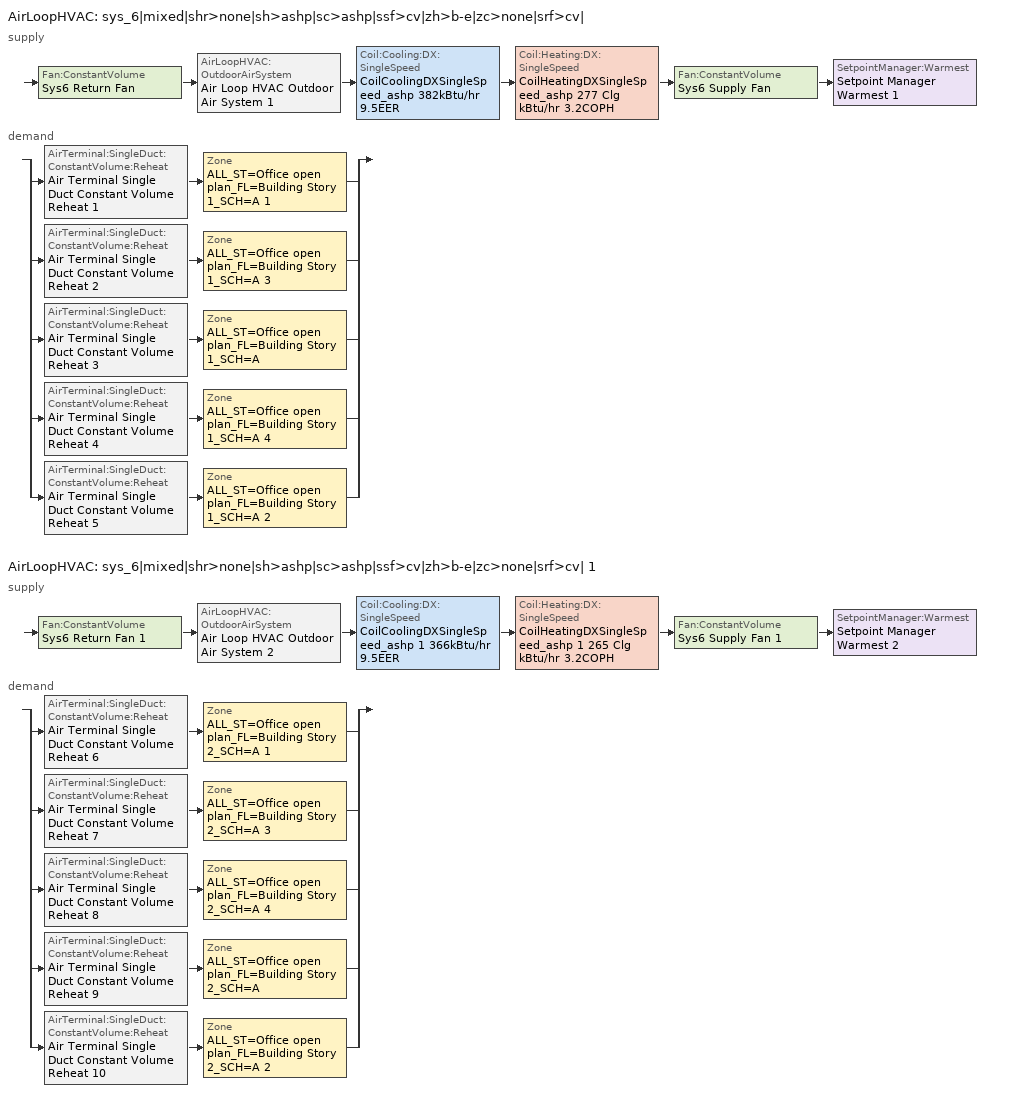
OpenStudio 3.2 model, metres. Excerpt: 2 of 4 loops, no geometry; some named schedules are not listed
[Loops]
AirLoopHVAC 'sys_6|mixed|shr>none|sh>ashp|sc>ashp|ssf>cv|zh>b-e|zc>none|srf>cv|'
 supply: Fan:ConstantVolume 'Sys6 Return Fan' > AirLoopHVAC:OutdoorAirSystem 'Air Loop HVAC Outdoor Air System 1' > Coil:Cooling:DX:SingleSpeed 'CoilCoolingDXSingleSpeed_ashp 382kBtu/hr 9.5EER' > Coil:Heating:DX:SingleSpeed 'CoilHeatingDXSingleSpeed_ashp 277 Clg kBtu/hr 3.2COPH' > Fan:ConstantVolume 'Sys6 Supply Fan' > SetpointManager:Warmest 'Setpoint Manager Warmest 1'
 demand: split
  | AirTerminal:SingleDuct:ConstantVolume:Reheat 'Air Terminal Single Duct Constant Volume Reheat 1' > Zone 'ALL_ST=Office open plan_FL=Building Story 1_SCH=A 1'
  | AirTerminal:SingleDuct:ConstantVolume:Reheat 'Air Terminal Single Duct Constant Volume Reheat 2' > Zone 'ALL_ST=Office open plan_FL=Building Story 1_SCH=A 3'
  | AirTerminal:SingleDuct:ConstantVolume:Reheat 'Air Terminal Single Duct Constant Volume Reheat 3' > Zone 'ALL_ST=Office open plan_FL=Building Story 1_SCH=A'
  | AirTerminal:SingleDuct:ConstantVolume:Reheat 'Air Terminal Single Duct Constant Volume Reheat 4' > Zone 'ALL_ST=Office open plan_FL=Building Story 1_SCH=A 4'
  | AirTerminal:SingleDuct:ConstantVolume:Reheat 'Air Terminal Single Duct Constant Volume Reheat 5' > Zone 'ALL_ST=Office open plan_FL=Building Story 1_SCH=A 2'
AirLoopHVAC 'sys_6|mixed|shr>none|sh>ashp|sc>ashp|ssf>cv|zh>b-e|zc>none|srf>cv| 1'
 supply: Fan:ConstantVolume 'Sys6 Return Fan 1' > AirLoopHVAC:OutdoorAirSystem 'Air Loop HVAC Outdoor Air System 2' > Coil:Cooling:DX:SingleSpeed 'CoilCoolingDXSingleSpeed_ashp 1 366kBtu/hr 9.5EER' > Coil:Heating:DX:SingleSpeed 'CoilHeatingDXSingleSpeed_ashp 1 265 Clg kBtu/hr 3.2COPH' > Fan:ConstantVolume 'Sys6 Supply Fan 1' > SetpointManager:Warmest 'Setpoint Manager Warmest 2'
 demand: split
  | AirTerminal:SingleDuct:ConstantVolume:Reheat 'Air Terminal Single Duct Constant Volume Reheat 6' > Zone 'ALL_ST=Office open plan_FL=Building Story 2_SCH=A 1'
  | AirTerminal:SingleDuct:ConstantVolume:Reheat 'Air Terminal Single Duct Constant Volume Reheat 7' > Zone 'ALL_ST=Office open plan_FL=Building Story 2_SCH=A 3'
  | AirTerminal:SingleDuct:ConstantVolume:Reheat 'Air Terminal Single Duct Constant Volume Reheat 8' > Zone 'ALL_ST=Office open plan_FL=Building Story 2_SCH=A 4'
  | AirTerminal:SingleDuct:ConstantVolume:Reheat 'Air Terminal Single Duct Constant Volume Reheat 9' > Zone 'ALL_ST=Office open plan_FL=Building Story 2_SCH=A'
  | AirTerminal:SingleDuct:ConstantVolume:Reheat 'Air Terminal Single Duct Constant Volume Reheat 10' > Zone 'ALL_ST=Office open plan_FL=Building Story 2_SCH=A 2'
[Sizing:Zone] Zone Cooling Design Supply Air Temperature {C}=14; Zone Heating Design Supply Air Temperature {C}=40; Zone Cooling Design Supply Air Humidity Ratio {kg-H2O/kg-air}=0.0085; Zone Heating Design Supply Air Humidity Ratio {kg-H2O/kg-air}=0.008; Cooling Design Air Flow Method=DesignDay; Heating Design Air Flow Method=DesignDay; Account for Dedicated Outdoor Air System=No; Dedicated Outdoor Air System Control Strategy=NeutralSupplyAir; Dedicated Outdoor Air Low Setpoint Temperature for Design {C}=autosize; Dedicated Outdoor Air High Setpoint Temperature for Design {C}=autosize
Name | Zone Cooling Design Supply Air Temperature Input Method | Zone Cooling Design Supply Air Temperature Difference {deltaC} | Zone Heating Design Supply Air Temperature Input Method | Zone Heating Design Supply Air Temperature Difference {deltaC} | Zone Heating Sizing Factor | Zone Cooling Sizing Factor
ALL_ST=Office open plan_FL=Building Story 2_SCH=A; ALL_ST=Office open plan_FL=Building Story 2_SCH=A 1; ALL_ST=Office open plan_FL=Building Story 1_SCH=A; ALL_ST=Office open plan_FL=Building Story 1_SCH=A 1; ALL_ST=Office open plan_FL=Building Story 2_SCH=A 2; ALL_ST=Office open plan_FL=Building Story 2_SCH=A 3; ALL_ST=Office open plan_FL=Building Story 1_SCH=A 2; ALL_ST=Office open plan_FL=Building Story 1_SCH=A 3; ALL_ST=Office open plan_FL=Building Story 1_SCH=A 4; ALL_ST=Office open plan_FL=Building Story 2_SCH=A 4 | TemperatureDifference | 11 | TemperatureDifference | 21 | 1.3 | 1
ALL_ST=- undefined -_FL=Building Story 3_SCH=A; ALL_ST=- undefined -_FL=Building Story 1_SCH=A; ALL_ST=- undefined -_FL=Building Story 2_SCH=A | SupplyAirTemperature | 11.11 | SupplyAirTemperature | 11.11
[Zone equipment]
ALL_ST=Office open plan_FL=Building Story 2_SCH=A: Zone HVAC Baseboard Convective Electric 9, Air Terminal Single Duct Constant Volume Reheat 9
ALL_ST=Office open plan_FL=Building Story 2_SCH=A 1: Zone HVAC Baseboard Convective Electric 6, Air Terminal Single Duct Constant Volume Reheat 6
ALL_ST=Office open plan_FL=Building Story 1_SCH=A: Zone HVAC Baseboard Convective Electric 3, Air Terminal Single Duct Constant Volume Reheat 3
ALL_ST=Office open plan_FL=Building Story 1_SCH=A 1: Zone HVAC Baseboard Convective Electric 1, Air Terminal Single Duct Constant Volume Reheat 1
ALL_ST=Office open plan_FL=Building Story 2_SCH=A 2: Zone HVAC Baseboard Convective Electric 10, Air Terminal Single Duct Constant Volume Reheat 10
ALL_ST=Office open plan_FL=Building Story 2_SCH=A 3: Zone HVAC Baseboard Convective Electric 7, Air Terminal Single Duct Constant Volume Reheat 7
ALL_ST=Office open plan_FL=Building Story 1_SCH=A 2: Zone HVAC Baseboard Convective Electric 5, Air Terminal Single Duct Constant Volume Reheat 5
ALL_ST=Office open plan_FL=Building Story 1_SCH=A 3: Zone HVAC Baseboard Convective Electric 2, Air Terminal Single Duct Constant Volume Reheat 2
ALL_ST=Office open plan_FL=Building Story 1_SCH=A 4: Zone HVAC Baseboard Convective Electric 4, Air Terminal Single Duct Constant Volume Reheat 4
ALL_ST=Office open plan_FL=Building Story 2_SCH=A 4: Zone HVAC Baseboard Convective Electric 8, Air Terminal Single Duct Constant Volume Reheat 8
[AirLoopHVAC] Design Supply Air Flow Rate {m3/s}=autosize; Design Return Air Flow Fraction of Supply Air Flow=1
Name | Availability Schedule
sys_6|mixed|shr>none|sh>ashp|sc>ashp|ssf>cv|zh>b-e|zc>none|srf>cv| | sys_6|mixed|shr>none|sh>ashp|sc>ashp|ssf>cv|zh>b-e|zc>none|srf>cv| Occ Sch
sys_6|mixed|shr>none|sh>ashp|sc>ashp|ssf>cv|zh>b-e|zc>none|srf>cv| 1 | sys_6|mixed|shr>none|sh>ashp|sc>ashp|ssf>cv|zh>b-e|zc>none|srf>cv| 1 Occ Sch
[Sizing:System] Type of Load to Size On=Sensible; Design Outdoor Air Flow Rate {m3/s}=Autosize; Central Heating Maximum System Air Flow Ratio=0.3; Preheat Design Temperature {C}=7; Preheat Design Humidity Ratio {kg-H2O/kg-Air}=0.008; Precool Design Temperature {C}=12.8; Precool Design Humidity Ratio {kg-H2O/kg-Air}=0.008; Central Cooling Design Supply Air Temperature {C}=13; Central Heating Design Supply Air Temperature {C}=13.1; Sizing Option=NonCoincident; 100% Outdoor Air in Cooling=No; 100% Outdoor Air in Heating=No; Central Cooling Design Supply Air Humidity Ratio {kg-H2O/kg-Air}=0.0085; Central Heating Design Supply Air Humidity Ratio {kg-H2O/kg-Air}=0.008; Cooling Design Air Flow Method=DesignDay; Cooling Design Air Flow Rate {m3/s}=0; Heating Design Air Flow Method=DesignDay; Heating Design Air Flow Rate {m3/s}=0; System Outdoor Air Method=ZoneSum; Zone Maximum Outdoor Air Fraction=1; Cooling Supply Air Flow Rate Per Floor Area {m3/s-m2}=0.00996765; Cooling Fraction of Autosized Cooling Supply Air Flow Rate=1; Cooling Supply Air Flow Rate Per Unit Cooling Capacity {m3/s-W}=3.94755e-05; Heating Supply Air Flow Rate Per Floor Area {m3/s-m2}=0.00996765; Heating Fraction of Autosized Heating Supply Air Flow Rate=1; Heating Fraction of Autosized Cooling Supply Air Flow Rate=1; Heating Supply Air Flow Rate Per Unit Heating Capacity {m3/s-W}=3.15882e-05; Cooling Design Capacity Method=CoolingDesignCapacity; Cooling Design Capacity {W}=autosize; Cooling Design Capacity Per Floor Area {W/m2}=234.7; Fraction of Autosized Cooling Design Capacity=1; Heating Design Capacity Method=HeatingDesignCapacity; Heating Design Capacity {W}=autosize; Heating Design Capacity Per Floor Area {W/m2}=157; Fraction of Autosized Heating Design Capacity=1; Central Cooling Capacity Control Method=OnOff
sys_6|mixed|shr>none|sh>ashp|sc>ashp|ssf>cv|zh>b-e|zc>none|srf>cv|; sys_6|mixed|shr>none|sh>ashp|sc>ashp|ssf>cv|zh>b-e|zc>none|srf>cv| 1
[Fan:ConstantVolume] Availability Schedule=Always On Discrete; Fan Total Efficiency=0.39975; Pressure Rise {Pa}=640; Maximum Flow Rate {m3/s}=AutoSize; Motor Efficiency=0.615
Sys6 Supply Fan; Sys6 Return Fan; Sys6 Supply Fan 1; Sys6 Return Fan 1
[Coil:Heating:DX:SingleSpeed] Availability Schedule=Always On Discrete; Rated Air Flow Rate {m3/s}=Autosize; Rated Supply Fan Power Per Volume Flow Rate {W/(m3/s)}=773.3; Total Heating Capacity Function of Temperature Curve=DXHEAT-NECB2011-REF-CAPFT; Total Heating Capacity Function of Flow Fraction Curve=DXHEAT-NECB2011-REF-CAPFFLOW; Energy Input Ratio Function of Temperature Curve=DXHEAT-NECB2011-REF-EIRFT; Energy Input Ratio Function of Flow Fraction Curve=DXHEAT-NECB2011-REF-EIRFFLOW; Part Load Fraction Correlation Curve=DXHEAT-NECB2011-REF-PLFFPLR; Minimum Outdoor Dry-Bulb Temperature for Compressor Operation {C}=-10; Defrost Strategy=Resistive; Defrost Control=Timed; Defrost Time Period Fraction=0.166667; Resistive Defrost Heater Capacity {W}=2000
Name | Rated Total Heating Capacity {W} | Rated COP {W/W}
CoilHeatingDXSingleSpeed_ashp 277 Clg kBtu/hr 3.2COPH | 81124.5 | 3.5295
CoilHeatingDXSingleSpeed_ashp 1 265 Clg kBtu/hr 3.2COPH | 77729.6 | 3.52401
[Coil:Cooling:DX:SingleSpeed] Availability Schedule=Always On Discrete; Rated Total Cooling Capacity {W}=autosize; Rated Sensible Heat Ratio=autosize; Rated COP {W/W}=3.2994; Rated Air Flow Rate {m3/s}=autosize; Rated Evaporator Fan Power Per Volume Flow Rate {W/(m3/s)}=773.3; Total Cooling Capacity Function of Temperature Curve=DXCOOL-NECB2011-REF-CAPFT; Total Cooling Capacity Function of Flow Fraction Curve=DXCOOL-NECB2011-REF-CAPFFLOW; Energy Input Ratio Function of Temperature Curve=DXCOOL-NECB2011-REF-COOLEIRFT; Energy Input Ratio Function of Flow Fraction Curve=DXCOOL-NECB2011-REF-COOLEIRFFLOW; Part Load Fraction Correlation Curve=DXCOOL-NECB2011-REF-COOLPLFFPLR; Minimum Outdoor Dry-Bulb Temperature for Compressor Operation {C}=-25; Condenser Type=AirCooled; Evaporative Condenser Effectiveness=0; Evaporative Condenser Air Flow Rate {m3/s}=Autosize; Evaporative Condenser Pump Rated Power Consumption {W}=Autosize; Crankcase Heater Capacity {W}=0; Maximum Outdoor Dry-Bulb Temperature for Crankcase Heater Operation {C}=0; Basin Heater Capacity {W/K}=0; Basin Heater Setpoint Temperature {C}=10
CoilCoolingDXSingleSpeed_ashp 382kBtu/hr 9.5EER; CoilCoolingDXSingleSpeed_ashp 1 366kBtu/hr 9.5EER
[Controller:OutdoorAir] Minimum Outdoor Air Flow Rate {m3/s}=autosize; Maximum Outdoor Air Flow Rate {m3/s}=Autosize; Economizer Control Type=DifferentialEnthalpy; Economizer Control Action Type=ModulateFlow; Lockout Type=NoLockout; Minimum Limit Type=FixedMinimum; High Humidity Control=No; Heat Recovery Bypass Control Type=BypassWhenWithinEconomizerLimits
Name | Minimum Outdoor Air Schedule | Controller Mechanical Ventilation
Controller Outdoor Air 1 | sys_6|mixed|shr>none|sh>ashp|sc>ashp|ssf>cv|zh>b-e|zc>none|srf>cv| Occ Sch | Controller Mechanical Ventilation 1
Controller Outdoor Air 2 | sys_6|mixed|shr>none|sh>ashp|sc>ashp|ssf>cv|zh>b-e|zc>none|srf>cv| 1 Occ Sch | Controller Mechanical Ventilation 2
[Controller:MechanicalVentilation] Availability Schedule=Always On Discrete; System Outdoor Air Method=ZoneSum
Controller Mechanical Ventilation 1; Controller Mechanical Ventilation 2
[AirLoopHVAC:OutdoorAirSystem]
Name | Controller
Air Loop HVAC Outdoor Air System 1 | Controller Outdoor Air 1
Air Loop HVAC Outdoor Air System 2 | Controller Outdoor Air 2
[SetpointManager:Warmest] Control Variable=Temperature; Minimum Setpoint Temperature {C}=13; Maximum Setpoint Temperature {C}=24; Strategy=MaximumTemperature
Setpoint Manager Warmest 1; Setpoint Manager Warmest 2
[ZoneHVAC:Baseboard:Convective:Electric] Availability Schedule=Always On Discrete; Nominal Capacity {W}=autosize; Efficiency=1
Zone HVAC Baseboard Convective Electric 1; Zone HVAC Baseboard Convective Electric 2; Zone HVAC Baseboard Convective Electric 3; Zone HVAC Baseboard Convective Electric 4; Zone HVAC Baseboard Convective Electric 5; Zone HVAC Baseboard Convective Electric 6; Zone HVAC Baseboard Convective Electric 7; Zone HVAC Baseboard Convective Electric 8; Zone HVAC Baseboard Convective Electric 9; Zone HVAC Baseboard Convective Electric 10
[Coil:Heating:Electric] Availability Schedule=Always On Discrete
Coil Heating Electric 1; Coil Heating Electric 2; Coil Heating Electric 3; Coil Heating Electric 4; Coil Heating Electric 5; Coil Heating Electric 6; Coil Heating Electric 7; Coil Heating Electric 8; Coil Heating Electric 9; Coil Heating Electric 10
[AirTerminal:SingleDuct:ConstantVolume:Reheat] Availability Schedule=Always On Discrete; Maximum Air Flow Rate {m3/s}=autosize; Maximum Hot Water or Steam Flow Rate {m3/s}=autosize; Minimum Hot Water or Steam Flow Rate {m3/s}=0; Convergence Tolerance=0.001; Maximum Reheat Air Temperature {C}=35
Name | Reheat Coil
Air Terminal Single Duct Constant Volume Reheat 1 | Coil Heating Electric 1
Air Terminal Single Duct Constant Volume Reheat 2 | Coil Heating Electric 2
Air Terminal Single Duct Constant Volume Reheat 3 | Coil Heating Electric 3
Air Terminal Single Duct Constant Volume Reheat 4 | Coil Heating Electric 4
Air Terminal Single Duct Constant Volume Reheat 5 | Coil Heating Electric 5
Air Terminal Single Duct Constant Volume Reheat 6 | Coil Heating Electric 6
Air Terminal Single Duct Constant Volume Reheat 7 | Coil Heating Electric 7
Air Terminal Single Duct Constant Volume Reheat 8 | Coil Heating Electric 8
Air Terminal Single Duct Constant Volume Reheat 9 | Coil Heating Electric 9
Air Terminal Single Duct Constant Volume Reheat 10 | Coil Heating Electric 10
[AvailabilityManager:NightCycle] Applicability Schedule=Always On Discrete; Control Type=CycleOnAny; Thermostat Tolerance {deltaC}=1; Cycling Run Time {s}=3600
Availability Manager Night Cycle 1; Availability Manager Night Cycle 2; Availability Manager Night Cycle 3
[EnergyManagementSystem:Sensor] Output Variable or Output Meter Index Key=Environment; Output Variable or Output Meter=Site Outdoor Air Drybulb Temperature
OAT; OAT_1; OAT_2
[EnergyManagementSystem:Actuator] Actuated Component Type=Schedule:Year; Actuated Component Control Type=Schedule Value
Name | Actuated Component
sys6mixedshrnoneshashpscashpssfcvzhbezcnonesrfcvHtgSch0; sys6mixedshrnoneshashpscashpssfcvzhbezcnonesrfcv1HtgSch0; sys6mixedshrnoneshashpscashpssfcvzhbezcnonesrfcv2HtgSch0 | NECB-A-Thermostat Setpoint-Heating
sys6mixedshrnoneshashpscashpssfcvzhbezcnonesrfcvClgSch0; sys6mixedshrnoneshashpscashpssfcvzhbezcnonesrfcv1ClgSch0; sys6mixedshrnoneshashpscashpssfcvzhbezcnonesrfcv2ClgSch0 | NECB-A-Thermostat Setpoint-Cooling
[EnergyManagementSystem:Program]
sys6mixedshrnoneshashpscashpssfcvzhbezcnonesrfcvOptimumStartProg0: IF DaylightSavings==0 && DayOfWeek>1 && Hour==5 && OAT<23.9 && OAT>1.7; SET sys6mixedshrnoneshashpscashpssfcvzhbezcnonesrfcvClgSch0 = 29.4; SET sys6mixedshrnoneshashpscashpssfcvzhbezcnonesrfcvHtgSch0 = 15.6; ELSEIF DaylightSavings==0 && DayOfWeek==1 && Hour==7 && OAT<23.9 && OAT>1.7; SET sys6mixedshrnoneshashpscashpssfcvzhbezcnonesrfcvClgSch0 = 29.4; SET sys6mixedshrnoneshashpscashpssfcvzhbezcnonesrfcvHtgSch0 = 15.6; ELSEIF DaylightSavings==1 && DayOfWeek>1 && Hour==4 && OAT<23.9 && OAT>1.7; SET sys6mixedshrnoneshashpscashpssfcvzhbezcnonesrfcvClgSch0 = 29.4; SET sys6mixedshrnoneshashpscashpssfcvzhbezcnonesrfcvHtgSch0 = 15.6; ELSEIF DaylightSavings==1 && DayOfWeek==1 && Hour==6 && OAT<23.9 && OAT>1.7; SET sys6mixedshrnoneshashpscashpssfcvzhbezcnonesrfcvClgSch0 = 29.4; SET sys6mixedshrnoneshashpscashpssfcvzhbezcnonesrfcvHtgSch0 = 15.6; ELSE; SET sys6mixedshrnoneshashpscashpssfcvzhbezcnonesrfcvClgSch0 = NULL; SET sys6mixedshrnoneshashpscashpssfcvzhbezcnonesrfcvHtgSch0 = NULL; ENDIF
sys6mixedshrnoneshashpscashpssfcvzhbezcnonesrfcv1OptimumStartProg0: IF DaylightSavings==0 && DayOfWeek>1 && Hour==5 && OAT_1<23.9 && OAT_1>1.7; SET sys6mixedshrnoneshashpscashpssfcvzhbezcnonesrfcv1ClgSch0 = 29.4; SET sys6mixedshrnoneshashpscashpssfcvzhbezcnonesrfcv1HtgSch0 = 15.6; ELSEIF DaylightSavings==0 && DayOfWeek==1 && Hour==7 && OAT_1<23.9 && OAT_1>1.7; SET sys6mixedshrnoneshashpscashpssfcvzhbezcnonesrfcv1ClgSch0 = 29.4; SET sys6mixedshrnoneshashpscashpssfcvzhbezcnonesrfcv1HtgSch0 = 15.6; ELSEIF DaylightSavings==1 && DayOfWeek>1 && Hour==4 && OAT_1<23.9 && OAT_1>1.7; SET sys6mixedshrnoneshashpscashpssfcvzhbezcnonesrfcv1ClgSch0 = 29.4; SET sys6mixedshrnoneshashpscashpssfcvzhbezcnonesrfcv1HtgSch0 = 15.6; ELSEIF DaylightSavings==1 && DayOfWeek==1 && Hour==6 && OAT_1<23.9 && OAT_1>1.7; SET sys6mixedshrnoneshashpscashpssfcvzhbezcnonesrfcv1ClgSch0 = 29.4; SET sys6mixedshrnoneshashpscashpssfcvzhbezcnonesrfcv1HtgSch0 = 15.6; ELSE; SET sys6mixedshrnoneshashpscashpssfcvzhbezcnonesrfcv1ClgSch0 = NULL; SET sys6mixedshrnoneshashpscashpssfcvzhbezcnonesrfcv1HtgSch0 = NULL; ENDIF
sys6mixedshrnoneshashpscashpssfcvzhbezcnonesrfcv2OptimumStartProg0: IF DaylightSavings==0 && DayOfWeek>1 && Hour==5 && OAT_2<23.9 && OAT_2>1.7; SET sys6mixedshrnoneshashpscashpssfcvzhbezcnonesrfcv2ClgSch0 = 29.4; SET sys6mixedshrnoneshashpscashpssfcvzhbezcnonesrfcv2HtgSch0 = 15.6; ELSEIF DaylightSavings==0 && DayOfWeek==1 && Hour==7 && OAT_2<23.9 && OAT_2>1.7; SET sys6mixedshrnoneshashpscashpssfcvzhbezcnonesrfcv2ClgSch0 = 29.4; SET sys6mixedshrnoneshashpscashpssfcvzhbezcnonesrfcv2HtgSch0 = 15.6; ELSEIF DaylightSavings==1 && DayOfWeek>1 && Hour==4 && OAT_2<23.9 && OAT_2>1.7; SET sys6mixedshrnoneshashpscashpssfcvzhbezcnonesrfcv2ClgSch0 = 29.4; SET sys6mixedshrnoneshashpscashpssfcvzhbezcnonesrfcv2HtgSch0 = 15.6; ELSEIF DaylightSavings==1 && DayOfWeek==1 && Hour==6 && OAT_2<23.9 && OAT_2>1.7; SET sys6mixedshrnoneshashpscashpssfcvzhbezcnonesrfcv2ClgSch0 = 29.4; SET sys6mixedshrnoneshashpscashpssfcvzhbezcnonesrfcv2HtgSch0 = 15.6; ELSE; SET sys6mixedshrnoneshashpscashpssfcvzhbezcnonesrfcv2ClgSch0 = NULL; SET sys6mixedshrnoneshashpscashpssfcvzhbezcnonesrfcv2HtgSch0 = NULL; ENDIF
[EnergyManagementSystem:ProgramCallingManager]
sys6mixedshrnoneshashpscashpssfcvzhbezcnonesrfcvOptimumStartCallingManager0: BeginTimestepBeforePredictor; sys6mixedshrnoneshashpscashpssfcvzhbezcnonesrfcvOptimumStartProg0
sys6mixedshrnoneshashpscashpssfcvzhbezcnonesrfcv1OptimumStartCallingManager0: BeginTimestepBeforePredictor; sys6mixedshrnoneshashpscashpssfcvzhbezcnonesrfcv1OptimumStartProg0
sys6mixedshrnoneshashpscashpssfcvzhbezcnonesrfcv2OptimumStartCallingManager0: BeginTimestepBeforePredictor; sys6mixedshrnoneshashpscashpssfcvzhbezcnonesrfcv2OptimumStartProg0
[Schedule:Ruleset]
Name | Default Day Schedule | Summer Design Day Schedule | Winter Design Day Schedule
NECB-A-Thermostat Setpoint-Heating | NECB-A-Thermostat Setpoint-Heating Default
NECB-A-Thermostat Setpoint-Cooling | NECB-A-Thermostat Setpoint-Cooling Default
sys_6|mixed|shr>none|sh>ashp|sc>ashp|ssf>cv|zh>b-e|zc>none|srf>cv| Occ Sch | sys_6|mixed|shr>none|sh>ashp|sc>ashp|ssf>cv|zh>b-e|zc>none|srf>cv| Occ Sch Default | sys_6|mixed|shr>none|sh>ashp|sc>ashp|ssf>cv|zh>b-e|zc>none|srf>cv| Occ Sch Summer Design Day | sys_6|mixed|shr>none|sh>ashp|sc>ashp|ssf>cv|zh>b-e|zc>none|srf>cv| Occ Sch Winter Design Day
sys_6|mixed|shr>none|sh>ashp|sc>ashp|ssf>cv|zh>b-e|zc>none|srf>cv| 1 Occ Sch | sys_6|mixed|shr>none|sh>ashp|sc>ashp|ssf>cv|zh>b-e|zc>none|srf>cv| 1 Occ Sch Default | sys_6|mixed|shr>none|sh>ashp|sc>ashp|ssf>cv|zh>b-e|zc>none|srf>cv| 1 Occ Sch Summer Design Day | sys_6|mixed|shr>none|sh>ashp|sc>ashp|ssf>cv|zh>b-e|zc>none|srf>cv| 1 Occ Sch Winter Design Day
[Schedule:Day]
NECB-A-Thermostat Setpoint-Heating Default: 6, 0, 18, 7, 0, 20, 21, 0, 22, 24, 0, 18
sys_6|mixed|shr>none|sh>ashp|sc>ashp|ssf>cv|zh>b-e|zc>none|srf>cv| Occ Sch Default; sys_6|mixed|shr>none|sh>ashp|sc>ashp|ssf>cv|zh>b-e|zc>none|srf>cv| 1 Occ Sch Default: 8, 0, 0, 19, 0, 1, 24, 0, 0
sys_6|mixed|shr>none|sh>ashp|sc>ashp|ssf>cv|zh>b-e|zc>none|srf>cv| Occ Sch Winter Design Day; sys_6|mixed|shr>none|sh>ashp|sc>ashp|ssf>cv|zh>b-e|zc>none|srf>cv| Occ Sch Summer Design Day; sys_6|mixed|shr>none|sh>ashp|sc>ashp|ssf>cv|zh>b-e|zc>none|srf>cv| 1 Occ Sch Winter Design Day; sys_6|mixed|shr>none|sh>ashp|sc>ashp|ssf>cv|zh>b-e|zc>none|srf>cv| 1 Occ Sch Summer Design Day: 24, 0, 1
sys_6|mixed|shr>none|sh>ashp|sc>ashp|ssf>cv|zh>b-e|zc>none|srf>cv| Occ Sch Sunday; sys_6|mixed|shr>none|sh>ashp|sc>ashp|ssf>cv|zh>b-e|zc>none|srf>cv| 1 Occ Sch Sunday: 24, 0, 0
[Schedule:Rule] Rule Order=0; Apply Sunday=Yes; Apply Saturday=Yes; Date Specification Type=DateRange; Start Month=1; Start Day=1; End Month=12; End Day=31
Name | Schedule Ruleset | Day Schedule
sys_6|mixed|shr>none|sh>ashp|sc>ashp|ssf>cv|zh>b-e|zc>none|srf>cv| Occ Sch Sunday Rule | sys_6|mixed|shr>none|sh>ashp|sc>ashp|ssf>cv|zh>b-e|zc>none|srf>cv| Occ Sch | sys_6|mixed|shr>none|sh>ashp|sc>ashp|ssf>cv|zh>b-e|zc>none|srf>cv| Occ Sch Sunday
sys_6|mixed|shr>none|sh>ashp|sc>ashp|ssf>cv|zh>b-e|zc>none|srf>cv| 1 Occ Sch Sunday Rule | sys_6|mixed|shr>none|sh>ashp|sc>ashp|ssf>cv|zh>b-e|zc>none|srf>cv| 1 Occ Sch | sys_6|mixed|shr>none|sh>ashp|sc>ashp|ssf>cv|zh>b-e|zc>none|srf>cv| 1 Occ Sch Sunday
[Schedule:Constant]
Always On Discrete: Value=1
[Curve:Cubic]
Name | Coefficient1 Constant | Coefficient2 x | Coefficient3 x**2 | Coefficient4 x**3 | Minimum Value of x | Maximum Value of x
DXHEAT-NECB2011-REF-CAPFT | 0.729009 | 0.0319275 | 0.000136404 | -8.748e-06 | -20 | 20
DXHEAT-NECB2011-REF-CAPFFLOW | 0.84 | 0.16 | 0 | 0 | 0.5 | 1.5
DXHEAT-NECB2011-REF-EIRFT | 1.2183 | -0.03612 | 0.00142 | -2.68e-05 | -20 | 20
DXHEAT-NECB2011-REF-PLFFPLR | 0.3696 | 2.3362 | -2.9577 | 1.2596 | 0.7 | 1
DXCOOL-NECB2011-REF-COOLPLFFPLR | 0.0277 | 4.9151 | -8.184 | 4.2702 | 0.7 | 1
[Curve:Quadratic]
Name | Coefficient1 Constant | Coefficient2 x | Coefficient3 x**2 | Minimum Value of x | Maximum Value of x
DXHEAT-NECB2011-REF-EIRFFLOW | 1.3824 | -0.4336 | 0.0512 | 0 | 1
DXCOOL-NECB2011-REF-CAPFFLOW | 0.8 | 0.2 | 0 | 0.5 | 1.5
DXCOOL-NECB2011-REF-COOLEIRFFLOW | 1.1552 | -0.1808 | 0.0256 | 0.5 | 1.5
[Curve:Biquadratic] Minimum Value of x=13; Maximum Value of x=24; Minimum Value of y=24; Maximum Value of y=46
Name | Coefficient1 Constant | Coefficient2 x | Coefficient3 x**2 | Coefficient4 y | Coefficient5 y**2 | Coefficient6 x*y
DXCOOL-NECB2011-REF-CAPFT | 0.867905 | 0.0142459 | 0.00055436 | -0.0075575 | 3.3e-05 | -0.0001918
DXCOOL-NECB2011-REF-COOLEIRFT | 0.114171 | 0.0281822 | -0.0004199 | 0.0214108 | 0.000161028 | -0.000679104
